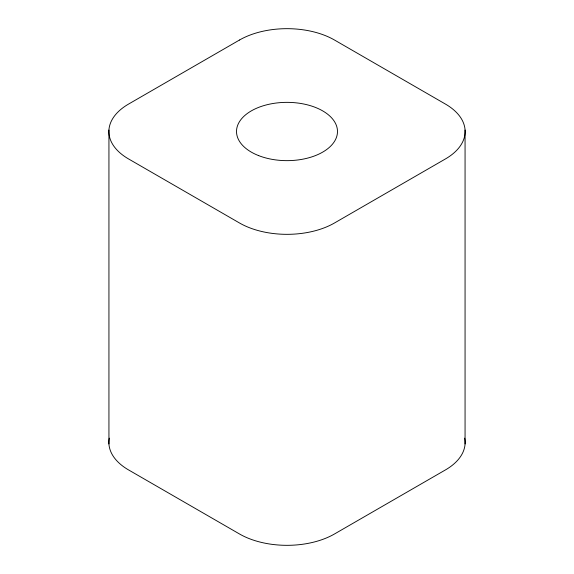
<?xml version="1.0" encoding="UTF-8"?>
<svg xmlns="http://www.w3.org/2000/svg" width="574" height="574" viewBox="0 0 574 574"><rect width="100%" height="100%" fill="white"/><g stroke="black" fill="none" stroke-linecap="round" stroke-linejoin="round"><path stroke-width="0.86" d="M465.062 130.054L465.062 443.946M108.938 130.054L108.938 443.946M464.689 438.149A67.215 38.802 0 0 1 445.424 469.934L334.527 533.964A67.215 38.802 0 0 1 239.473 533.964L128.576 469.934A67.215 38.802 0 0 1 109.311 438.149M239.473 40.036L128.576 104.066A67.215 38.802 0 0 0 128.576 158.948L239.473 222.97A67.215 38.802 0 0 0 334.527 222.97L445.424 158.948A67.215 38.802 0 0 0 445.424 104.066L334.527 40.036A67.215 38.802 0 0 0 239.473 40.036M258.702 155.64A50.483 29.145 0 0 0 337.354 133.584A50.483 29.145 0 0 0 264.944 105.286A50.483 29.145 0 0 0 258.702 155.64"/></g></svg>
